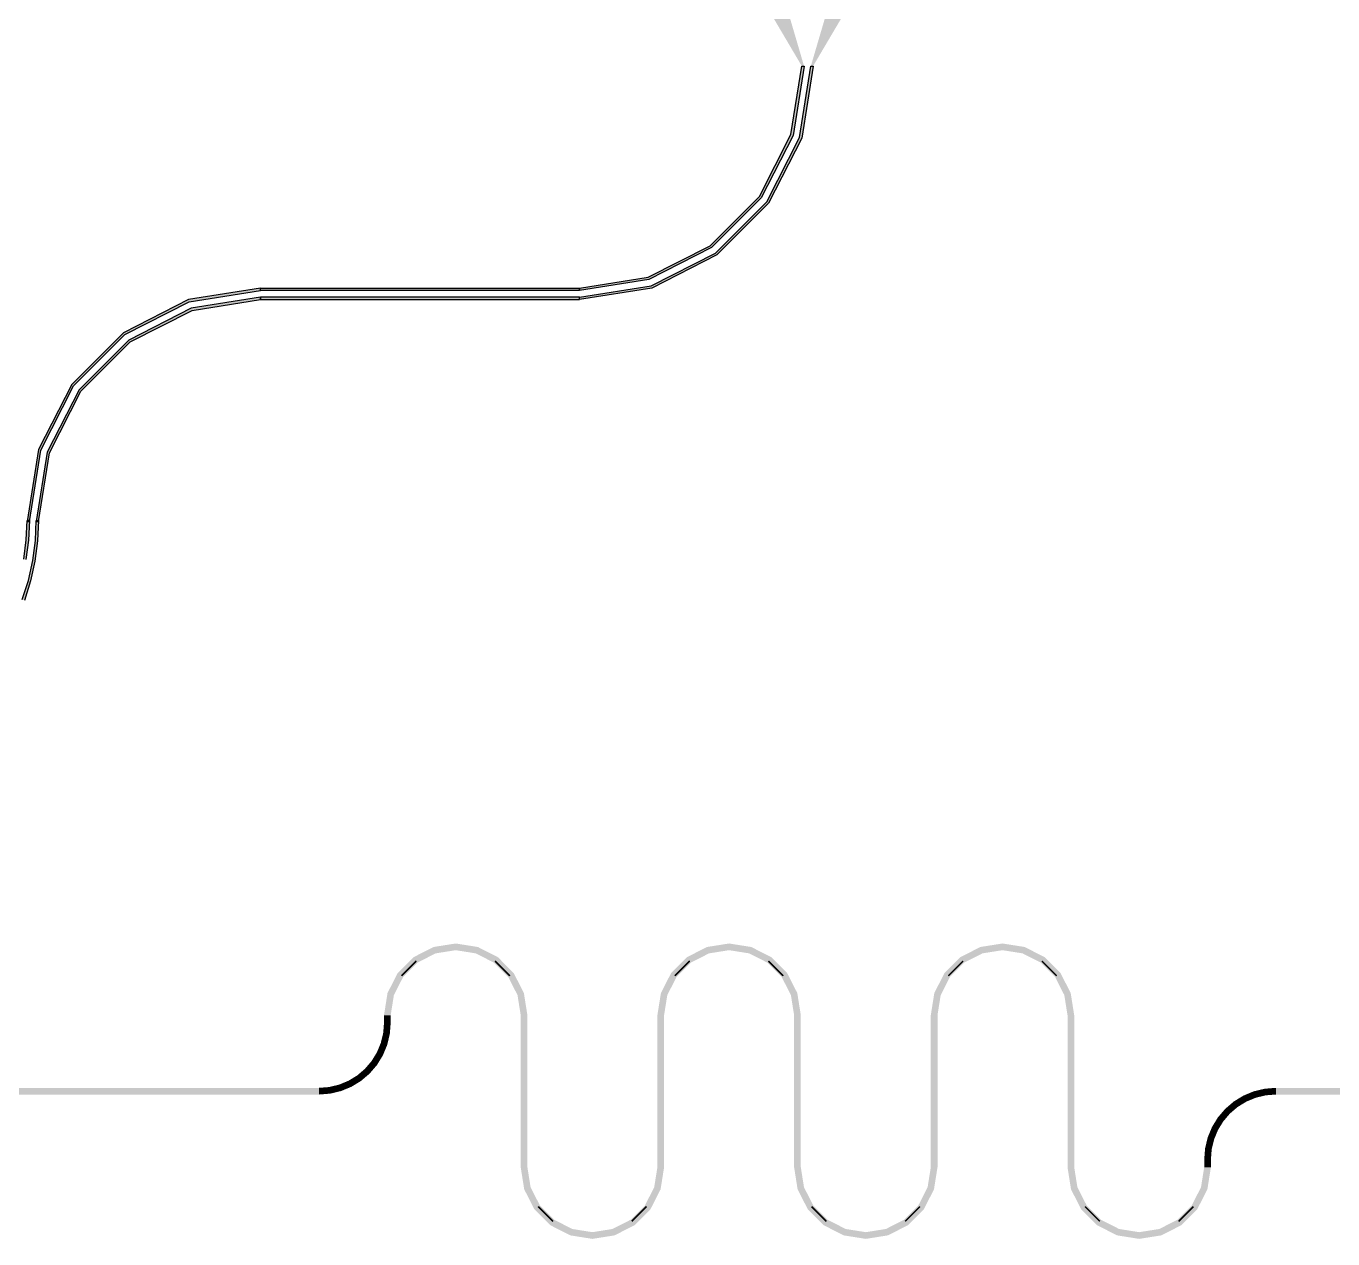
# Model space of a CAD drawing. Extents: x -200 to 7200, y -200 to 2100.
# Drawn here: x 3782 to 4356, y 885 to 1418 of the extents above; entities that cross this region are included whole.
import ezdxf

# ---------------------------------------------------------------- set-up
doc = ezdxf.new("R2010")
doc.units = 0
doc.layers.add('GAP', color=1, linetype='continuous')
doc.layers.add('PIN', color=3, linetype='continuous')

# ---------------------------------------------------------------- blocks, each defined once
blk = doc.blocks.new('YGGDRASILV1R3C3GAP')
for points in [[(3960.89, 1013.29), (3960.89, 1013.29), (3952.11, 1008.82)], [(3961.79, 1010.49), (3960.89, 1013.29), (3953.84, 1006.44), (3952.11, 1008.82)], [(3961.79, 1010.49), (3961.79, 1010.49), (3953.84, 1006.44)], [(3970.61, 1014.83), (3970.61, 1014.83), (3960.89, 1013.29)], [(3970.61, 1011.89), (3970.61, 1014.83), (3961.79, 1010.49), (3960.89, 1013.29)], [(3970.61, 1011.89), (3970.61, 1011.89), (3961.79, 1010.49)], [(3980.33, 1013.29), (3980.33, 1013.29), (3970.61, 1014.83)], [(3979.43, 1010.49), (3980.33, 1013.29), (3970.61, 1011.89), (3970.61, 1014.83)], [(3979.43, 1010.49), (3979.43, 1010.49), (3970.61, 1011.89)], [(3987.38, 1006.44), (3989.11, 1008.82), (3979.43, 1010.49), (3980.33, 1013.29)], [(3987.38, 1006.44), (3987.38, 1006.44), (3979.43, 1010.49)], [(3989.11, 1008.82), (3989.11, 1008.82), (3980.33, 1013.29)], [(4080.89, 1013.29), (4080.89, 1013.29), (4072.11, 1008.82)], [(4081.79, 1010.49), (4080.89, 1013.29), (4073.84, 1006.44), (4072.11, 1008.82)], [(4081.79, 1010.49), (4081.79, 1010.49), (4073.84, 1006.44)], [(4090.61, 1014.83), (4090.61, 1014.83), (4080.89, 1013.29)], [(4090.61, 1011.89), (4090.61, 1014.83), (4081.79, 1010.49), (4080.89, 1013.29)], [(4090.61, 1011.89), (4090.61, 1011.89), (4081.79, 1010.49)], [(4100.33, 1013.29), (4100.33, 1013.29), (4090.61, 1014.83)], [(4099.43, 1010.49), (4100.33, 1013.29), (4090.61, 1011.89), (4090.61, 1014.83)], [(4099.43, 1010.49), (4099.43, 1010.49), (4090.61, 1011.89)], [(4107.38, 1006.44), (4109.11, 1008.82), (4099.43, 1010.49), (4100.33, 1013.29)], [(4107.38, 1006.44), (4107.38, 1006.44), (4099.43, 1010.49)], [(4109.11, 1008.82), (4109.11, 1008.82), (4100.33, 1013.29)], [(4200.89, 1013.29), (4200.89, 1013.29), (4192.11, 1008.82)], [(4201.79, 1010.49), (4200.89, 1013.29), (4193.84, 1006.44), (4192.11, 1008.82)], [(4201.79, 1010.49), (4201.79, 1010.49), (4193.84, 1006.44)], [(4210.61, 1014.83), (4210.61, 1014.83), (4200.89, 1013.29)], [(4210.61, 1011.89), (4210.61, 1014.83), (4201.79, 1010.49), (4200.89, 1013.29)], [(4210.61, 1011.89), (4210.61, 1011.89), (4201.79, 1010.49)], [(4220.33, 1013.29), (4220.33, 1013.29), (4210.61, 1014.83)], [(4219.43, 1010.49), (4220.33, 1013.29), (4210.61, 1011.89), (4210.61, 1014.83)], [(4219.43, 1010.49), (4219.43, 1010.49), (4210.61, 1011.89)], [(4227.38, 1006.44), (4229.11, 1008.82), (4219.43, 1010.49), (4220.33, 1013.29)], [(4227.38, 1006.44), (4227.38, 1006.44), (4219.43, 1010.49)], [(4229.11, 1008.82), (4229.11, 1008.82), (4220.33, 1013.29)], [(3952.11, 1008.82), (3952.11, 1008.82), (3945.15, 1001.85)], [(3953.84, 1006.44), (3952.11, 1008.82), (3947.53, 1000.12), (3945.15, 1001.85)], [(3953.84, 1006.44), (3953.84, 1006.44), (3947.53, 1000.12)], [(3993.69, 1000.12), (3996.07, 1001.85), (3987.38, 1006.44), (3989.11, 1008.82)], [(3993.69, 1000.12), (3993.69, 1000.12), (3987.38, 1006.44)], [(3996.07, 1001.85), (3996.07, 1001.85), (3989.11, 1008.82)], [(4072.11, 1008.82), (4072.11, 1008.82), (4065.15, 1001.85)], [(4073.84, 1006.44), (4072.11, 1008.82), (4067.53, 1000.12), (4065.15, 1001.85)], [(4073.84, 1006.44), (4073.84, 1006.44), (4067.53, 1000.12)], [(4113.69, 1000.12), (4116.07, 1001.85), (4107.38, 1006.44), (4109.11, 1008.82)], [(4113.69, 1000.12), (4113.69, 1000.12), (4107.38, 1006.44)], [(4116.07, 1001.85), (4116.07, 1001.85), (4109.11, 1008.82)], [(4192.11, 1008.82), (4192.11, 1008.82), (4185.15, 1001.85)], [(4193.84, 1006.44), (4192.11, 1008.82), (4187.53, 1000.12), (4185.15, 1001.85)], [(4193.84, 1006.44), (4193.84, 1006.44), (4187.53, 1000.12)], [(4233.69, 1000.12), (4236.07, 1001.85), (4227.38, 1006.44), (4229.11, 1008.82)], [(4233.69, 1000.12), (4233.69, 1000.12), (4227.38, 1006.44)], [(4236.07, 1001.85), (4236.07, 1001.85), (4229.11, 1008.82)], [(3945.15, 1001.85), (3945.15, 1001.85), (3940.68, 993.08)], [(3947.53, 1000.12), (3945.15, 1001.85), (3943.48, 992.17), (3940.68, 993.08)], [(3947.53, 1000.12), (3947.53, 1000.12), (3943.48, 992.17)], [(3997.74, 992.17), (4000.54, 993.08), (3993.69, 1000.12), (3996.07, 1001.85)], [(3997.74, 992.17), (3997.74, 992.17), (3993.69, 1000.12)], [(4000.54, 993.08), (4000.54, 993.08), (3996.07, 1001.85)], [(4065.15, 1001.85), (4065.15, 1001.85), (4060.68, 993.08)], [(4067.53, 1000.12), (4065.15, 1001.85), (4063.48, 992.17), (4060.68, 993.08)], [(4067.53, 1000.12), (4067.53, 1000.12), (4063.48, 992.17)], [(4117.74, 992.17), (4120.54, 993.08), (4113.69, 1000.12), (4116.07, 1001.85)], [(4117.74, 992.17), (4117.74, 992.17), (4113.69, 1000.12)], [(4120.54, 993.08), (4120.54, 993.08), (4116.07, 1001.85)], [(4185.15, 1001.85), (4185.15, 1001.85), (4180.68, 993.08)], [(4187.53, 1000.12), (4185.15, 1001.85), (4183.48, 992.17), (4180.68, 993.08)], [(4187.53, 1000.12), (4187.53, 1000.12), (4183.48, 992.17)], [(4237.74, 992.17), (4240.54, 993.08), (4233.69, 1000.12), (4236.07, 1001.85)], [(4237.74, 992.17), (4237.74, 992.17), (4233.69, 1000.12)], [(4240.54, 993.08), (4240.54, 993.08), (4236.07, 1001.85)], [(3940.68, 993.08), (3940.68, 993.08), (3939.14, 983.36)], [(3943.48, 992.17), (3940.68, 993.08), (3942.08, 983.36), (3939.14, 983.36)], [(3999.14, 983.36), (4002.08, 983.36), (3997.74, 992.17), (4000.54, 993.08)], [(4002.08, 983.36), (4002.08, 983.36), (4000.54, 993.08)], [(4060.68, 993.08), (4060.68, 993.08), (4059.14, 983.36)], [(4063.48, 992.17), (4060.68, 993.08), (4062.08, 983.36), (4059.14, 983.36)], [(4119.14, 983.36), (4122.08, 983.36), (4117.74, 992.17), (4120.54, 993.08)], [(4122.08, 983.36), (4122.08, 983.36), (4120.54, 993.08)], [(4180.68, 993.08), (4180.68, 993.08), (4179.14, 983.36)], [(4183.48, 992.17), (4180.68, 993.08), (4182.08, 983.36), (4179.14, 983.36)], [(4239.14, 983.36), (4242.08, 983.36), (4237.74, 992.17), (4240.54, 993.08)], [(4242.08, 983.36), (4242.08, 983.36), (4240.54, 993.08)], [(3943.48, 992.17), (3943.48, 992.17), (3942.08, 983.36)], [(3999.14, 983.36), (3999.14, 983.36), (3997.74, 992.17)], [(4063.48, 992.17), (4063.48, 992.17), (4062.08, 983.36)], [(4119.14, 983.36), (4119.14, 983.36), (4117.74, 992.17)], [(4183.48, 992.17), (4183.48, 992.17), (4182.08, 983.36)], [(4239.14, 983.36), (4239.14, 983.36), (4237.74, 992.17)], [(3939.14, 983.36), (3939.14, 980), (3942.08, 983.36), (3942.08, 980)], [(4002.08, 916.64), (4002.08, 983.36), (3999.14, 916.64), (3999.14, 983.36)], [(4059.14, 983.36), (4059.14, 916.64), (4062.08, 983.36), (4062.08, 916.64)], [(4122.08, 916.64), (4122.08, 983.36), (4119.14, 916.64), (4119.14, 983.36)], [(4179.14, 983.36), (4179.14, 916.64), (4182.08, 983.36), (4182.08, 916.64)], [(4242.08, 916.64), (4242.08, 983.36), (4239.14, 916.64), (4239.14, 983.36)], [(3938.79, 975.54), (3938.79, 975.54), (3937.74, 971.18)], [(3938.79, 975.54), (3941.69, 975.08), (3937.74, 971.18), (3940.54, 970.28)], [(3939.14, 980), (3939.14, 980), (3938.79, 975.54)], [(3939.14, 980), (3942.08, 980), (3938.79, 975.54), (3941.69, 975.08)], [(3941.69, 975.08), (3941.69, 975.08), (3940.54, 970.28)], [(3942.08, 980), (3942.08, 980), (3941.69, 975.08)], [(3937.74, 971.18), (3937.74, 971.18), (3936.03, 967.05)], [(3937.74, 971.18), (3940.54, 970.28), (3936.03, 967.05), (3938.65, 965.71)], [(3940.54, 970.28), (3940.54, 970.28), (3938.65, 965.71)], [(3936.03, 967.05), (3936.03, 967.05), (3933.69, 963.23)], [(3936.03, 967.05), (3938.65, 965.71), (3933.69, 963.23), (3936.07, 961.5)], [(3938.65, 965.71), (3938.65, 965.71), (3936.07, 961.5)], [(3930.78, 959.83), (3930.78, 959.83), (3927.38, 956.92)], [(3930.78, 959.83), (3932.86, 957.75), (3927.38, 956.92), (3929.11, 954.54)], [(3933.69, 963.23), (3933.69, 963.23), (3930.78, 959.83)], [(3933.69, 963.23), (3936.07, 961.5), (3930.78, 959.83), (3932.86, 957.75)], [(3936.07, 961.5), (3936.07, 961.5), (3932.86, 957.75)], [(3919.43, 952.87), (3919.43, 952.87), (3915.07, 951.82)], [(3919.43, 952.87), (3920.33, 950.07), (3915.07, 951.82), (3915.53, 948.92)], [(3923.56, 954.58), (3923.56, 954.58), (3919.43, 952.87)], [(3923.56, 954.58), (3924.9, 951.96), (3919.43, 952.87), (3920.33, 950.07)], [(3927.38, 956.92), (3927.38, 956.92), (3923.56, 954.58)], [(3927.38, 956.92), (3929.11, 954.54), (3923.56, 954.58), (3924.9, 951.96)], [(3929.11, 954.54), (3929.11, 954.54), (3924.9, 951.96)], [(3932.86, 957.75), (3932.86, 957.75), (3929.11, 954.54)], [(3910.61, 951.47), (3203.5, 951.47), (3910.61, 948.53), (3203.5, 948.53)], [(3915.07, 951.82), (3915.07, 951.82), (3910.61, 951.47)], [(3915.07, 951.82), (3915.53, 948.92), (3910.61, 951.47), (3910.61, 948.53)], [(3915.53, 948.92), (3915.53, 948.92), (3910.61, 948.53)], [(3920.33, 950.07), (3920.33, 950.07), (3915.53, 948.92)], [(3924.9, 951.96), (3924.9, 951.96), (3920.33, 950.07)], [(4316.32, 948.04), (4316.32, 948.04), (4312.11, 945.46)], [(4317.66, 945.42), (4316.32, 948.04), (4313.84, 943.08), (4312.11, 945.46)], [(4320.89, 949.93), (4320.89, 949.93), (4316.32, 948.04)], [(4321.79, 947.13), (4320.89, 949.93), (4317.66, 945.42), (4316.32, 948.04)], [(4321.79, 947.13), (4321.79, 947.13), (4317.66, 945.42)], [(4325.69, 951.08), (4325.69, 951.08), (4320.89, 949.93)], [(4326.15, 948.18), (4325.69, 951.08), (4321.79, 947.13), (4320.89, 949.93)], [(4326.15, 948.18), (4326.15, 948.18), (4321.79, 947.13)], [(4330.61, 951.47), (4330.61, 951.47), (4325.69, 951.08)], [(4330.61, 948.53), (4330.61, 951.47), (4326.15, 948.18), (4325.69, 951.08)], [(4330.61, 948.53), (4330.61, 948.53), (4326.15, 948.18)], [(4380.61, 951.47), (4330.61, 951.47), (4380.61, 948.53), (4330.61, 948.53)], [(4308.36, 942.25), (4308.36, 942.25), (4305.15, 938.5)], [(4310.44, 940.17), (4308.36, 942.25), (4307.53, 936.77), (4305.15, 938.5)], [(4312.11, 945.46), (4312.11, 945.46), (4308.36, 942.25)], [(4313.84, 943.08), (4312.11, 945.46), (4310.44, 940.17), (4308.36, 942.25)], [(4313.84, 943.08), (4313.84, 943.08), (4310.44, 940.17)], [(4317.66, 945.42), (4317.66, 945.42), (4313.84, 943.08)], [(4305.15, 938.5), (4305.15, 938.5), (4302.57, 934.29)], [(4307.53, 936.77), (4305.15, 938.5), (4305.19, 932.95), (4302.57, 934.29)], [(4307.53, 936.77), (4307.53, 936.77), (4305.19, 932.95)], [(4310.44, 940.17), (4310.44, 940.17), (4307.53, 936.77)], [(4300.68, 929.72), (4300.68, 929.72), (4299.53, 924.92)], [(4303.48, 928.82), (4300.68, 929.72), (4302.43, 924.46), (4299.53, 924.92)], [(4302.57, 934.29), (4302.57, 934.29), (4300.68, 929.72)], [(4305.19, 932.95), (4302.57, 934.29), (4303.48, 928.82), (4300.68, 929.72)], [(4305.19, 932.95), (4305.19, 932.95), (4303.48, 928.82)], [(4299.53, 924.92), (4299.53, 924.92), (4299.14, 920)], [(4302.43, 924.46), (4299.53, 924.92), (4302.08, 920), (4299.14, 920)], [(4302.43, 924.46), (4302.43, 924.46), (4302.08, 920)], [(4303.48, 928.82), (4303.48, 928.82), (4302.43, 924.46)], [(4299.14, 920), (4299.14, 916.64), (4302.08, 920), (4302.08, 916.64)], [(4000.68, 906.92), (4000.68, 906.92), (3999.14, 916.64)], [(4003.48, 907.83), (4000.68, 906.92), (4002.08, 916.64), (3999.14, 916.64)], [(4003.48, 907.83), (4003.48, 907.83), (4002.08, 916.64)], [(4059.14, 916.64), (4059.14, 916.64), (4057.74, 907.83)], [(4059.14, 916.64), (4062.08, 916.64), (4057.74, 907.83), (4060.54, 906.92)], [(4062.08, 916.64), (4062.08, 916.64), (4060.54, 906.92)], [(4120.68, 906.92), (4120.68, 906.92), (4119.14, 916.64)], [(4123.48, 907.83), (4120.68, 906.92), (4122.08, 916.64), (4119.14, 916.64)], [(4123.48, 907.83), (4123.48, 907.83), (4122.08, 916.64)], [(4179.14, 916.64), (4179.14, 916.64), (4177.74, 907.83)], [(4179.14, 916.64), (4182.08, 916.64), (4177.74, 907.83), (4180.54, 906.92)], [(4182.08, 916.64), (4182.08, 916.64), (4180.54, 906.92)], [(4240.68, 906.92), (4240.68, 906.92), (4239.14, 916.64)], [(4243.48, 907.83), (4240.68, 906.92), (4242.08, 916.64), (4239.14, 916.64)], [(4243.48, 907.83), (4243.48, 907.83), (4242.08, 916.64)], [(4299.14, 916.64), (4299.14, 916.64), (4297.74, 907.83)], [(4299.14, 916.64), (4302.08, 916.64), (4297.74, 907.83), (4300.54, 906.92)], [(4302.08, 916.64), (4302.08, 916.64), (4300.54, 906.92)], [(4007.53, 899.88), (4005.15, 898.15), (4003.48, 907.83), (4000.68, 906.92)], [(4005.15, 898.15), (4005.15, 898.15), (4000.68, 906.92)], [(4007.53, 899.88), (4007.53, 899.88), (4003.48, 907.83)], [(4057.74, 907.83), (4057.74, 907.83), (4053.69, 899.88)], [(4057.74, 907.83), (4060.54, 906.92), (4053.69, 899.88), (4056.07, 898.15)], [(4060.54, 906.92), (4060.54, 906.92), (4056.07, 898.15)], [(4127.53, 899.88), (4125.15, 898.15), (4123.48, 907.83), (4120.68, 906.92)], [(4125.15, 898.15), (4125.15, 898.15), (4120.68, 906.92)], [(4127.53, 899.88), (4127.53, 899.88), (4123.48, 907.83)], [(4177.74, 907.83), (4177.74, 907.83), (4173.69, 899.88)], [(4177.74, 907.83), (4180.54, 906.92), (4173.69, 899.88), (4176.07, 898.15)], [(4180.54, 906.92), (4180.54, 906.92), (4176.07, 898.15)], [(4247.53, 899.88), (4245.15, 898.15), (4243.48, 907.83), (4240.68, 906.92)], [(4245.15, 898.15), (4245.15, 898.15), (4240.68, 906.92)], [(4247.53, 899.88), (4247.53, 899.88), (4243.48, 907.83)], [(4297.74, 907.83), (4297.74, 907.83), (4293.69, 899.88)], [(4297.74, 907.83), (4300.54, 906.92), (4293.69, 899.88), (4296.07, 898.15)], [(4300.54, 906.92), (4300.54, 906.92), (4296.07, 898.15)], [(4013.84, 893.56), (4012.11, 891.18), (4007.53, 899.88), (4005.15, 898.15)], [(4012.11, 891.18), (4012.11, 891.18), (4005.15, 898.15)], [(4013.84, 893.56), (4013.84, 893.56), (4007.53, 899.88)], [(4053.69, 899.88), (4053.69, 899.88), (4047.38, 893.56)], [(4053.69, 899.88), (4056.07, 898.15), (4047.38, 893.56), (4049.11, 891.18)], [(4056.07, 898.15), (4056.07, 898.15), (4049.11, 891.18)], [(4133.84, 893.56), (4132.11, 891.18), (4127.53, 899.88), (4125.15, 898.15)], [(4132.11, 891.18), (4132.11, 891.18), (4125.15, 898.15)], [(4133.84, 893.56), (4133.84, 893.56), (4127.53, 899.88)], [(4173.69, 899.88), (4173.69, 899.88), (4167.38, 893.56)], [(4173.69, 899.88), (4176.07, 898.15), (4167.38, 893.56), (4169.11, 891.18)], [(4176.07, 898.15), (4176.07, 898.15), (4169.11, 891.18)], [(4253.84, 893.56), (4252.11, 891.18), (4247.53, 899.88), (4245.15, 898.15)], [(4252.11, 891.18), (4252.11, 891.18), (4245.15, 898.15)], [(4253.84, 893.56), (4253.84, 893.56), (4247.53, 899.88)], [(4293.69, 899.88), (4293.69, 899.88), (4287.38, 893.56)], [(4293.69, 899.88), (4296.07, 898.15), (4287.38, 893.56), (4289.11, 891.18)], [(4296.07, 898.15), (4296.07, 898.15), (4289.11, 891.18)], [(4021.79, 889.51), (4020.89, 886.71), (4013.84, 893.56), (4012.11, 891.18)], [(4020.89, 886.71), (4020.89, 886.71), (4012.11, 891.18)], [(4021.79, 889.51), (4021.79, 889.51), (4013.84, 893.56)], [(4030.61, 888.11), (4030.61, 885.17), (4021.79, 889.51), (4020.89, 886.71)], [(4030.61, 888.11), (4030.61, 888.11), (4021.79, 889.51)], [(4039.43, 889.51), (4039.43, 889.51), (4030.61, 888.11)], [(4039.43, 889.51), (4040.33, 886.71), (4030.61, 888.11), (4030.61, 885.17)], [(4047.38, 893.56), (4047.38, 893.56), (4039.43, 889.51)], [(4047.38, 893.56), (4049.11, 891.18), (4039.43, 889.51), (4040.33, 886.71)], [(4049.11, 891.18), (4049.11, 891.18), (4040.33, 886.71)], [(4141.79, 889.51), (4140.89, 886.71), (4133.84, 893.56), (4132.11, 891.18)], [(4140.89, 886.71), (4140.89, 886.71), (4132.11, 891.18)], [(4141.79, 889.51), (4141.79, 889.51), (4133.84, 893.56)], [(4150.61, 888.11), (4150.61, 885.17), (4141.79, 889.51), (4140.89, 886.71)], [(4150.61, 888.11), (4150.61, 888.11), (4141.79, 889.51)], [(4159.43, 889.51), (4159.43, 889.51), (4150.61, 888.11)], [(4159.43, 889.51), (4160.33, 886.71), (4150.61, 888.11), (4150.61, 885.17)], [(4167.38, 893.56), (4167.38, 893.56), (4159.43, 889.51)], [(4167.38, 893.56), (4169.11, 891.18), (4159.43, 889.51), (4160.33, 886.71)], [(4169.11, 891.18), (4169.11, 891.18), (4160.33, 886.71)], [(4261.79, 889.51), (4260.89, 886.71), (4253.84, 893.56), (4252.11, 891.18)], [(4260.89, 886.71), (4260.89, 886.71), (4252.11, 891.18)], [(4261.79, 889.51), (4261.79, 889.51), (4253.84, 893.56)], [(4270.61, 888.11), (4270.61, 885.17), (4261.79, 889.51), (4260.89, 886.71)], [(4270.61, 888.11), (4270.61, 888.11), (4261.79, 889.51)], [(4279.43, 889.51), (4279.43, 889.51), (4270.61, 888.11)], [(4279.43, 889.51), (4280.33, 886.71), (4270.61, 888.11), (4270.61, 885.17)], [(4287.38, 893.56), (4287.38, 893.56), (4279.43, 889.51)], [(4287.38, 893.56), (4289.11, 891.18), (4279.43, 889.51), (4280.33, 886.71)], [(4289.11, 891.18), (4289.11, 891.18), (4280.33, 886.71)], [(4030.61, 885.17), (4030.61, 885.17), (4020.89, 886.71)], [(4040.33, 886.71), (4040.33, 886.71), (4030.61, 885.17)], [(4150.61, 885.17), (4150.61, 885.17), (4140.89, 886.71)], [(4160.33, 886.71), (4160.33, 886.71), (4150.61, 885.17)], [(4270.61, 885.17), (4270.61, 885.17), (4260.89, 886.71)], [(4280.33, 886.71), (4280.33, 886.71), (4270.61, 885.17)]]:
    blk.add_solid(points)
blk = doc.blocks.new('YGGDRASILV1R3C3PIN')
for points in [[(3961.26, 1012.12), (3961.04, 1012.81), (3952.83, 1007.83), (3952.41, 1008.41)], [(3961.64, 1010.96), (3961.42, 1011.65), (3953.55, 1006.84), (3953.12, 1007.42)], [(3970.61, 1013.61), (3970.61, 1014.33), (3961.26, 1012.12), (3961.04, 1012.81)], [(3970.61, 1012.39), (3970.61, 1013.11), (3961.64, 1010.96), (3961.42, 1011.65)], [(3979.96, 1012.12), (3980.18, 1012.81), (3970.61, 1013.61), (3970.61, 1014.33)], [(3979.58, 1010.96), (3979.8, 1011.65), (3970.61, 1012.39), (3970.61, 1013.11)], [(3987.67, 1006.84), (3988.1, 1007.42), (3979.58, 1010.96), (3979.8, 1011.65)], [(3988.39, 1007.83), (3988.81, 1008.41), (3979.96, 1012.12), (3980.18, 1012.81)], [(4081.26, 1012.12), (4081.04, 1012.81), (4072.83, 1007.83), (4072.41, 1008.41)], [(4081.64, 1010.96), (4081.42, 1011.65), (4073.55, 1006.84), (4073.12, 1007.42)], [(4090.61, 1013.61), (4090.61, 1014.33), (4081.26, 1012.12), (4081.04, 1012.81)], [(4090.61, 1012.39), (4090.61, 1013.11), (4081.64, 1010.96), (4081.42, 1011.65)], [(4099.96, 1012.12), (4100.18, 1012.81), (4090.61, 1013.61), (4090.61, 1014.33)], [(4099.58, 1010.96), (4099.8, 1011.65), (4090.61, 1012.39), (4090.61, 1013.11)], [(4107.67, 1006.84), (4108.1, 1007.42), (4099.58, 1010.96), (4099.8, 1011.65)], [(4108.39, 1007.83), (4108.81, 1008.41), (4099.96, 1012.12), (4100.18, 1012.81)], [(4201.26, 1012.12), (4201.04, 1012.81), (4192.83, 1007.83), (4192.41, 1008.41)], [(4201.64, 1010.96), (4201.42, 1011.65), (4193.55, 1006.84), (4193.12, 1007.42)], [(4210.61, 1013.61), (4210.61, 1014.33), (4201.26, 1012.12), (4201.04, 1012.81)], [(4210.61, 1012.39), (4210.61, 1013.11), (4201.64, 1010.96), (4201.42, 1011.65)], [(4219.96, 1012.12), (4220.18, 1012.81), (4210.61, 1013.61), (4210.61, 1014.33)], [(4219.58, 1010.96), (4219.8, 1011.65), (4210.61, 1012.39), (4210.61, 1013.11)], [(4227.67, 1006.84), (4228.1, 1007.42), (4219.58, 1010.96), (4219.8, 1011.65)], [(4228.39, 1007.83), (4228.81, 1008.41), (4219.96, 1012.12), (4220.18, 1012.81)], [(3952.83, 1007.83), (3952.41, 1008.41), (3946.14, 1001.14), (3945.55, 1001.56)], [(3953.55, 1006.84), (3953.12, 1007.42), (3947.12, 1000.42), (3946.54, 1000.84)], [(3994.1, 1000.42), (3994.68, 1000.84), (3987.67, 1006.84), (3988.1, 1007.42)], [(3995.08, 1001.14), (3995.67, 1001.56), (3988.39, 1007.83), (3988.81, 1008.41)], [(4072.83, 1007.83), (4072.41, 1008.41), (4066.14, 1001.14), (4065.55, 1001.56)], [(4073.55, 1006.84), (4073.12, 1007.42), (4067.12, 1000.42), (4066.54, 1000.84)], [(4114.1, 1000.42), (4114.68, 1000.84), (4107.67, 1006.84), (4108.1, 1007.42)], [(4115.08, 1001.14), (4115.67, 1001.56), (4108.39, 1007.83), (4108.81, 1008.41)], [(4192.83, 1007.83), (4192.41, 1008.41), (4186.14, 1001.14), (4185.55, 1001.56)], [(4193.55, 1006.84), (4193.12, 1007.42), (4187.12, 1000.42), (4186.54, 1000.84)], [(4234.1, 1000.42), (4234.68, 1000.84), (4227.67, 1006.84), (4228.1, 1007.42)], [(4235.08, 1001.14), (4235.67, 1001.56), (4228.39, 1007.83), (4228.81, 1008.41)], [(3946.14, 1001.14), (3945.55, 1001.56), (3941.84, 992.7), (3941.16, 992.93)], [(3947.12, 1000.42), (3946.54, 1000.84), (3943, 992.33), (3942.32, 992.55)], [(3998.22, 992.33), (3998.9, 992.55), (3994.1, 1000.42), (3994.68, 1000.84)], [(3999.38, 992.7), (4000.06, 992.93), (3995.08, 1001.14), (3995.67, 1001.56)], [(4066.14, 1001.14), (4065.55, 1001.56), (4061.84, 992.7), (4061.16, 992.93)], [(4067.12, 1000.42), (4066.54, 1000.84), (4063, 992.33), (4062.32, 992.55)], [(4118.22, 992.33), (4118.9, 992.55), (4114.1, 1000.42), (4114.68, 1000.84)], [(4119.38, 992.7), (4120.06, 992.93), (4115.08, 1001.14), (4115.67, 1001.56)], [(4186.14, 1001.14), (4185.55, 1001.56), (4181.84, 992.7), (4181.16, 992.93)], [(4187.12, 1000.42), (4186.54, 1000.84), (4183, 992.33), (4182.32, 992.55)], [(4238.22, 992.33), (4238.9, 992.55), (4234.1, 1000.42), (4234.68, 1000.84)], [(4239.38, 992.7), (4240.06, 992.93), (4235.08, 1001.14), (4235.67, 1001.56)], [(3941.84, 992.7), (3941.16, 992.93), (3940.36, 983.36), (3939.64, 983.36)], [(3943, 992.33), (3942.32, 992.55), (3941.58, 983.36), (3940.86, 983.36)], [(3999.64, 983.36), (4000.36, 983.36), (3998.22, 992.33), (3998.9, 992.55)], [(4000.86, 983.36), (4001.58, 983.36), (3999.38, 992.7), (4000.06, 992.93)], [(4061.84, 992.7), (4061.16, 992.93), (4060.36, 983.36), (4059.64, 983.36)], [(4063, 992.33), (4062.32, 992.55), (4061.58, 983.36), (4060.86, 983.36)], [(4119.64, 983.36), (4120.36, 983.36), (4118.22, 992.33), (4118.9, 992.55)], [(4120.86, 983.36), (4121.58, 983.36), (4119.38, 992.7), (4120.06, 992.93)], [(4181.84, 992.7), (4181.16, 992.93), (4180.36, 983.36), (4179.64, 983.36)], [(4183, 992.33), (4182.32, 992.55), (4181.58, 983.36), (4180.86, 983.36)], [(4239.64, 983.36), (4240.36, 983.36), (4238.22, 992.33), (4238.9, 992.55)], [(4240.86, 983.36), (4241.58, 983.36), (4239.38, 992.7), (4240.06, 992.93)], [(3940.36, 983.36), (3940.36, 980), (3939.64, 983.36), (3939.64, 980)], [(3940.86, 983.36), (3940.86, 980), (3941.58, 983.36), (3941.58, 980)], [(4000.36, 916.64), (4000.36, 983.36), (3999.64, 916.64), (3999.64, 983.36)], [(4000.86, 916.64), (4000.86, 983.36), (4001.58, 916.64), (4001.58, 983.36)], [(4060.36, 983.36), (4060.36, 916.64), (4059.64, 983.36), (4059.64, 916.64)], [(4060.86, 983.36), (4060.86, 916.64), (4061.58, 983.36), (4061.58, 916.64)], [(4120.36, 916.64), (4120.36, 983.36), (4119.64, 916.64), (4119.64, 983.36)], [(4120.86, 916.64), (4120.86, 983.36), (4121.58, 916.64), (4121.58, 983.36)], [(4180.36, 983.36), (4180.36, 916.64), (4179.64, 983.36), (4179.64, 916.64)], [(4180.86, 983.36), (4180.86, 916.64), (4181.58, 983.36), (4181.58, 916.64)], [(4240.36, 916.64), (4240.36, 983.36), (4239.64, 916.64), (4239.64, 983.36)], [(4240.86, 916.64), (4240.86, 983.36), (4241.58, 916.64), (4241.58, 983.36)], [(3939.28, 975.46), (3939.99, 975.35), (3938.22, 971.03), (3938.9, 970.81)], [(3939.64, 980), (3940.36, 980), (3939.28, 975.46), (3939.99, 975.35)], [(3940.49, 975.27), (3941.2, 975.16), (3939.38, 970.65), (3940.06, 970.43)], [(3940.86, 980), (3941.58, 980), (3940.49, 975.27), (3941.2, 975.16)], [(3938.22, 971.03), (3938.9, 970.81), (3936.48, 966.82), (3937.12, 966.49)], [(3939.38, 970.65), (3940.06, 970.43), (3937.56, 966.27), (3938.2, 965.94)], [(3936.48, 966.82), (3937.12, 966.49), (3934.1, 962.94), (3934.68, 962.51)], [(3937.56, 966.27), (3938.2, 965.94), (3935.08, 962.22), (3935.67, 961.8)], [(3931.14, 959.47), (3931.65, 958.96), (3927.67, 956.51), (3928.1, 955.93)], [(3932, 958.61), (3932.51, 958.1), (3928.39, 955.53), (3928.81, 954.94)], [(3934.1, 962.94), (3934.68, 962.51), (3931.14, 959.47), (3931.65, 958.96)], [(3935.08, 962.22), (3935.67, 961.8), (3932, 958.61), (3932.51, 958.1)], [(3919.58, 952.39), (3919.8, 951.71), (3915.15, 951.33), (3915.26, 950.62)], [(3923.79, 954.13), (3924.12, 953.49), (3919.58, 952.39), (3919.8, 951.71)], [(3924.34, 953.05), (3924.67, 952.41), (3919.96, 951.23), (3920.18, 950.55)], [(3927.67, 956.51), (3928.1, 955.93), (3923.79, 954.13), (3924.12, 953.49)], [(3928.39, 955.53), (3928.81, 954.94), (3924.34, 953.05), (3924.67, 952.41)], [(3910.61, 950.25), (3203.5, 950.25), (3910.61, 950.97), (3203.5, 950.97)], [(3910.61, 949.75), (3203.5, 949.75), (3910.61, 949.03), (3203.5, 949.03)], [(3915.15, 951.33), (3915.26, 950.62), (3910.61, 950.97), (3910.61, 950.25)], [(3915.34, 950.12), (3915.45, 949.41), (3910.61, 949.75), (3910.61, 949.03)], [(3919.96, 951.23), (3920.18, 950.55), (3915.34, 950.12), (3915.45, 949.41)], [(4316.88, 946.95), (4316.55, 947.59), (4312.83, 944.47), (4312.41, 945.06)], [(4317.43, 945.87), (4317.1, 946.51), (4313.55, 943.49), (4313.12, 944.07)], [(4321.26, 948.77), (4321.04, 949.45), (4316.88, 946.95), (4316.55, 947.59)], [(4321.64, 947.61), (4321.42, 948.29), (4317.43, 945.87), (4317.1, 946.51)], [(4325.88, 949.88), (4325.77, 950.59), (4321.26, 948.77), (4321.04, 949.45)], [(4326.07, 948.67), (4325.96, 949.38), (4321.64, 947.61), (4321.42, 948.29)], [(4330.61, 950.25), (4330.61, 950.97), (4325.88, 949.88), (4325.77, 950.59)], [(4330.61, 949.03), (4330.61, 949.75), (4326.07, 948.67), (4325.96, 949.38)], [(4380.61, 950.25), (4330.61, 950.25), (4380.61, 950.97), (4330.61, 950.97)], [(4380.61, 949.75), (4330.61, 949.75), (4380.61, 949.03), (4330.61, 949.03)], [(4309.22, 941.39), (4308.71, 941.9), (4306.14, 937.78), (4305.55, 938.2)], [(4310.08, 940.53), (4309.57, 941.04), (4307.12, 937.06), (4306.54, 937.49)], [(4312.83, 944.47), (4312.41, 945.06), (4309.22, 941.39), (4308.71, 941.9)], [(4313.55, 943.49), (4313.12, 944.07), (4310.08, 940.53), (4309.57, 941.04)], [(4306.14, 937.78), (4305.55, 938.2), (4303.66, 933.73), (4303.02, 934.06)], [(4307.12, 937.06), (4306.54, 937.49), (4304.74, 933.18), (4304.1, 933.51)], [(4301.84, 929.35), (4301.16, 929.57), (4300.73, 924.73), (4300.02, 924.84)], [(4303.66, 933.73), (4303.02, 934.06), (4301.84, 929.35), (4301.16, 929.57)], [(4303, 928.97), (4302.32, 929.19), (4301.94, 924.54), (4301.23, 924.65)], [(4304.74, 933.18), (4304.1, 933.51), (4303, 928.97), (4302.32, 929.19)], [(4300.73, 924.73), (4300.02, 924.84), (4300.36, 920), (4299.64, 920)], [(4301.94, 924.54), (4301.23, 924.65), (4301.58, 920), (4300.86, 920)], [(4300.36, 920), (4300.36, 916.64), (4299.64, 920), (4299.64, 916.64)], [(4300.86, 920), (4300.86, 916.64), (4301.58, 920), (4301.58, 916.64)], [(4001.84, 907.3), (4001.16, 907.07), (4000.36, 916.64), (3999.64, 916.64)], [(4003, 907.67), (4002.32, 907.45), (4001.58, 916.64), (4000.86, 916.64)], [(4059.64, 916.64), (4060.36, 916.64), (4058.22, 907.67), (4058.9, 907.45)], [(4060.86, 916.64), (4061.58, 916.64), (4059.38, 907.3), (4060.06, 907.07)], [(4121.84, 907.3), (4121.16, 907.07), (4120.36, 916.64), (4119.64, 916.64)], [(4123, 907.67), (4122.32, 907.45), (4121.58, 916.64), (4120.86, 916.64)], [(4179.64, 916.64), (4180.36, 916.64), (4178.22, 907.67), (4178.9, 907.45)], [(4180.86, 916.64), (4181.58, 916.64), (4179.38, 907.3), (4180.06, 907.07)], [(4241.84, 907.3), (4241.16, 907.07), (4240.36, 916.64), (4239.64, 916.64)], [(4243, 907.67), (4242.32, 907.45), (4241.58, 916.64), (4240.86, 916.64)], [(4299.64, 916.64), (4300.36, 916.64), (4298.22, 907.67), (4298.9, 907.45)], [(4300.86, 916.64), (4301.58, 916.64), (4299.38, 907.3), (4300.06, 907.07)], [(4006.14, 898.86), (4005.55, 898.44), (4001.84, 907.3), (4001.16, 907.07)], [(4007.12, 899.58), (4006.54, 899.16), (4003, 907.67), (4002.32, 907.45)], [(4058.22, 907.67), (4058.9, 907.45), (4054.1, 899.58), (4054.68, 899.16)], [(4059.38, 907.3), (4060.06, 907.07), (4055.08, 898.86), (4055.67, 898.44)], [(4126.14, 898.86), (4125.55, 898.44), (4121.84, 907.3), (4121.16, 907.07)], [(4127.12, 899.58), (4126.54, 899.16), (4123, 907.67), (4122.32, 907.45)], [(4178.22, 907.67), (4178.9, 907.45), (4174.1, 899.58), (4174.68, 899.16)], [(4179.38, 907.3), (4180.06, 907.07), (4175.08, 898.86), (4175.67, 898.44)], [(4246.14, 898.86), (4245.55, 898.44), (4241.84, 907.3), (4241.16, 907.07)], [(4247.12, 899.58), (4246.54, 899.16), (4243, 907.67), (4242.32, 907.45)], [(4298.22, 907.67), (4298.9, 907.45), (4294.1, 899.58), (4294.68, 899.16)], [(4299.38, 907.3), (4300.06, 907.07), (4295.08, 898.86), (4295.67, 898.44)], [(4012.83, 892.17), (4012.41, 891.59), (4006.14, 898.86), (4005.55, 898.44)], [(4013.55, 893.16), (4013.12, 892.58), (4007.12, 899.58), (4006.54, 899.16)], [(4054.1, 899.58), (4054.68, 899.16), (4047.67, 893.16), (4048.1, 892.58)], [(4055.08, 898.86), (4055.67, 898.44), (4048.39, 892.17), (4048.81, 891.59)], [(4132.83, 892.17), (4132.41, 891.59), (4126.14, 898.86), (4125.55, 898.44)], [(4133.55, 893.16), (4133.12, 892.58), (4127.12, 899.58), (4126.54, 899.16)], [(4174.1, 899.58), (4174.68, 899.16), (4167.67, 893.16), (4168.1, 892.58)], [(4175.08, 898.86), (4175.67, 898.44), (4168.39, 892.17), (4168.81, 891.59)], [(4252.83, 892.17), (4252.41, 891.59), (4246.14, 898.86), (4245.55, 898.44)], [(4253.55, 893.16), (4253.12, 892.58), (4247.12, 899.58), (4246.54, 899.16)], [(4294.1, 899.58), (4294.68, 899.16), (4287.67, 893.16), (4288.1, 892.58)], [(4295.08, 898.86), (4295.67, 898.44), (4288.39, 892.17), (4288.81, 891.59)], [(4021.26, 887.88), (4021.04, 887.19), (4012.83, 892.17), (4012.41, 891.59)], [(4021.64, 889.04), (4021.42, 888.35), (4013.55, 893.16), (4013.12, 892.58)], [(4030.61, 887.61), (4030.61, 886.89), (4021.64, 889.04), (4021.42, 888.35)], [(4039.58, 889.04), (4039.8, 888.35), (4030.61, 887.61), (4030.61, 886.89)], [(4047.67, 893.16), (4048.1, 892.58), (4039.58, 889.04), (4039.8, 888.35)], [(4048.39, 892.17), (4048.81, 891.59), (4039.96, 887.88), (4040.18, 887.19)], [(4141.26, 887.88), (4141.04, 887.19), (4132.83, 892.17), (4132.41, 891.59)], [(4141.64, 889.04), (4141.42, 888.35), (4133.55, 893.16), (4133.12, 892.58)], [(4150.61, 887.61), (4150.61, 886.89), (4141.64, 889.04), (4141.42, 888.35)], [(4159.58, 889.04), (4159.8, 888.35), (4150.61, 887.61), (4150.61, 886.89)], [(4167.67, 893.16), (4168.1, 892.58), (4159.58, 889.04), (4159.8, 888.35)], [(4168.39, 892.17), (4168.81, 891.59), (4159.96, 887.88), (4160.18, 887.19)], [(4261.26, 887.88), (4261.04, 887.19), (4252.83, 892.17), (4252.41, 891.59)], [(4261.64, 889.04), (4261.42, 888.35), (4253.55, 893.16), (4253.12, 892.58)], [(4270.61, 887.61), (4270.61, 886.89), (4261.64, 889.04), (4261.42, 888.35)], [(4279.58, 889.04), (4279.8, 888.35), (4270.61, 887.61), (4270.61, 886.89)], [(4287.67, 893.16), (4288.1, 892.58), (4279.58, 889.04), (4279.8, 888.35)], [(4288.39, 892.17), (4288.81, 891.59), (4279.96, 887.88), (4280.18, 887.19)], [(4030.61, 886.39), (4030.61, 885.67), (4021.26, 887.88), (4021.04, 887.19)], [(4039.96, 887.88), (4040.18, 887.19), (4030.61, 886.39), (4030.61, 885.67)], [(4150.61, 886.39), (4150.61, 885.67), (4141.26, 887.88), (4141.04, 887.19)], [(4159.96, 887.88), (4160.18, 887.19), (4150.61, 886.39), (4150.61, 885.67)], [(4270.61, 886.39), (4270.61, 885.67), (4261.26, 887.88), (4261.04, 887.19)], [(4279.96, 887.88), (4280.18, 887.19), (4270.61, 886.39), (4270.61, 885.67)]]:
    blk.add_solid(points)
blk = doc.blocks.new('YGGDRASILV1R3C3')
for points in [[(4127.5, 1400), (4122.48, 1368.33), (4107.92, 1339.75), (4085.25, 1317.08), (4056.67, 1302.52), (4025, 1297.5), (4025, 1298.5), (4056.37, 1303.47), (4084.66, 1317.88), (4107.12, 1340.34), (4121.53, 1368.63), (4126.5, 1400), (4127.5, 1400)], [(4123.5, 1400), (4118.68, 1369.56), (4104.69, 1342.1), (4082.9, 1320.31), (4055.44, 1306.32), (4025, 1301.5), (4025, 1302.5), (4055.13, 1307.27), (4082.31, 1321.12), (4103.88, 1342.69), (4117.73, 1369.87), (4122.5, 1400), (4123.5, 1400)], [(3885, 1302.5), (3853.33, 1297.48), (3824.75, 1282.92), (3802.08, 1260.25), (3787.52, 1231.67), (3782.5, 1200), (3783.5, 1200), (3788.47, 1231.37), (3802.88, 1259.66), (3825.34, 1282.12), (3853.63, 1296.53), (3885, 1301.5), (3885, 1302.5)], [(4025, 1301.5), (3885, 1301.5), (3885, 1302.5), (4025, 1302.5), (4025, 1301.5)], [(3885, 1298.5), (3854.56, 1293.68), (3827.1, 1279.69), (3805.31, 1257.9), (3791.32, 1230.44), (3786.5, 1200), (3787.5, 1200), (3792.27, 1230.13), (3806.12, 1257.31), (3827.69, 1278.88), (3854.87, 1292.73), (3885, 1297.5), (3885, 1298.5)], [(4025, 1298.5), (3885, 1298.5), (3885, 1297.5), (4025, 1297.5), (4025, 1298.5)], [(3783.5, 1200.5), (3783.13, 1191.92), (3782, 1183.4)], [(3781.02, 1183.57), (3782.13, 1192), (3782.5, 1200.5), (3783.5, 1200.5)], [(3787.5, 1200.5), (3787.11, 1191.57), (3785.94, 1182.7), (3784.01, 1173.97), (3781.32, 1165.44)], [(3780.38, 1165.79), (3783.04, 1174.23), (3784.96, 1182.88), (3786.11, 1191.65), (3786.5, 1200.5), (3787.5, 1200.5)], [(3783.5, 1200), (3783.5, 1200.5), (3782.5, 1200.5), (3782.5, 1200), (3783.5, 1200)], [(3786.5, 1200), (3786.5, 1200.5), (3787.5, 1200.5), (3787.5, 1200), (3786.5, 1200)]]:
    blk.add_lwpolyline(points)
for points in [[(4050, 1650), (4123.5, 1400), (3975, 1650), (4122.5, 1400)], [(4200, 1650), (4126.5, 1400), (4275, 1650), (4127.5, 1400)], [(4122.5, 1400), (4123.5, 1400), (4117.73, 1369.87), (4118.68, 1369.56)], [(4126.5, 1400), (4127.5, 1400), (4121.53, 1368.63), (4122.48, 1368.33)], [(4117.73, 1369.87), (4118.68, 1369.56), (4103.88, 1342.69), (4104.69, 1342.1)], [(4121.53, 1368.63), (4122.48, 1368.33), (4107.12, 1340.34), (4107.92, 1339.75)], [(4103.88, 1342.69), (4104.69, 1342.1), (4082.31, 1321.12), (4082.9, 1320.31)], [(4107.12, 1340.34), (4107.92, 1339.75), (4084.66, 1317.88), (4085.25, 1317.08)], [(4082.31, 1321.12), (4082.9, 1320.31), (4055.13, 1307.27), (4055.44, 1306.32)], [(4084.66, 1317.88), (4085.25, 1317.08), (4056.37, 1303.47), (4056.67, 1302.52)], [(3885, 1301.5), (3885, 1302.5), (3853.63, 1296.53), (3853.33, 1297.48)], [(4025, 1301.5), (3885, 1301.5), (4025, 1302.5), (3885, 1302.5)], [(4055.13, 1307.27), (4055.44, 1306.32), (4025, 1302.5), (4025, 1301.5)], [(4056.37, 1303.47), (4056.67, 1302.52), (4025, 1298.5), (4025, 1297.5)], [(3853.63, 1296.53), (3853.33, 1297.48), (3825.34, 1282.12), (3824.75, 1282.92)], [(3885, 1297.5), (3885, 1298.5), (3854.87, 1292.73), (3854.56, 1293.68)], [(4025, 1298.5), (3885, 1298.5), (4025, 1297.5), (3885, 1297.5)], [(3854.87, 1292.73), (3854.56, 1293.68), (3827.69, 1278.88), (3827.1, 1279.69)], [(3825.34, 1282.12), (3824.75, 1282.92), (3802.88, 1259.66), (3802.08, 1260.25)], [(3827.69, 1278.88), (3827.1, 1279.69), (3806.12, 1257.31), (3805.31, 1257.9)], [(3802.88, 1259.66), (3802.08, 1260.25), (3788.47, 1231.37), (3787.52, 1231.67)], [(3806.12, 1257.31), (3805.31, 1257.9), (3792.27, 1230.13), (3791.32, 1230.44)], [(3788.47, 1231.37), (3787.52, 1231.67), (3783.5, 1200), (3782.5, 1200)], [(3792.27, 1230.13), (3791.32, 1230.44), (3787.5, 1200), (3786.5, 1200)], [(3782.5, 1200.5), (3783.5, 1200.5), (3782.13, 1192), (3783.13, 1191.92)], [(3783.5, 1200), (3783.5, 1200.5), (3782.5, 1200), (3782.5, 1200.5)], [(3786.5, 1200.5), (3787.5, 1200.5), (3786.11, 1191.65), (3787.11, 1191.57)], [(3786.5, 1200), (3786.5, 1200.5), (3787.5, 1200), (3787.5, 1200.5)], [(3782.13, 1192), (3783.13, 1191.92), (3781.02, 1183.57), (3782, 1183.4)], [(3786.11, 1191.65), (3787.11, 1191.57), (3784.96, 1182.88), (3785.94, 1182.7)], [(3784.96, 1182.88), (3785.94, 1182.7), (3783.04, 1174.23), (3784.01, 1173.97)], [(3783.04, 1174.23), (3784.01, 1173.97), (3780.38, 1165.79), (3781.32, 1165.44)]]:
    blk.add_solid(points)

msp = doc.modelspace()

# ---------------------------------------------------------------- block references
msp.add_blockref('YGGDRASILV1R3C3', (0, 0))
at = {"layer": 'gap'}
msp.add_blockref('YGGDRASILV1R3C3GAP', (0, 0), dxfattribs=at)
at = {"layer": 'pin'}
msp.add_blockref('YGGDRASILV1R3C3PIN', (0, 0), dxfattribs=at)

doc.saveas('drawing.dxf')
